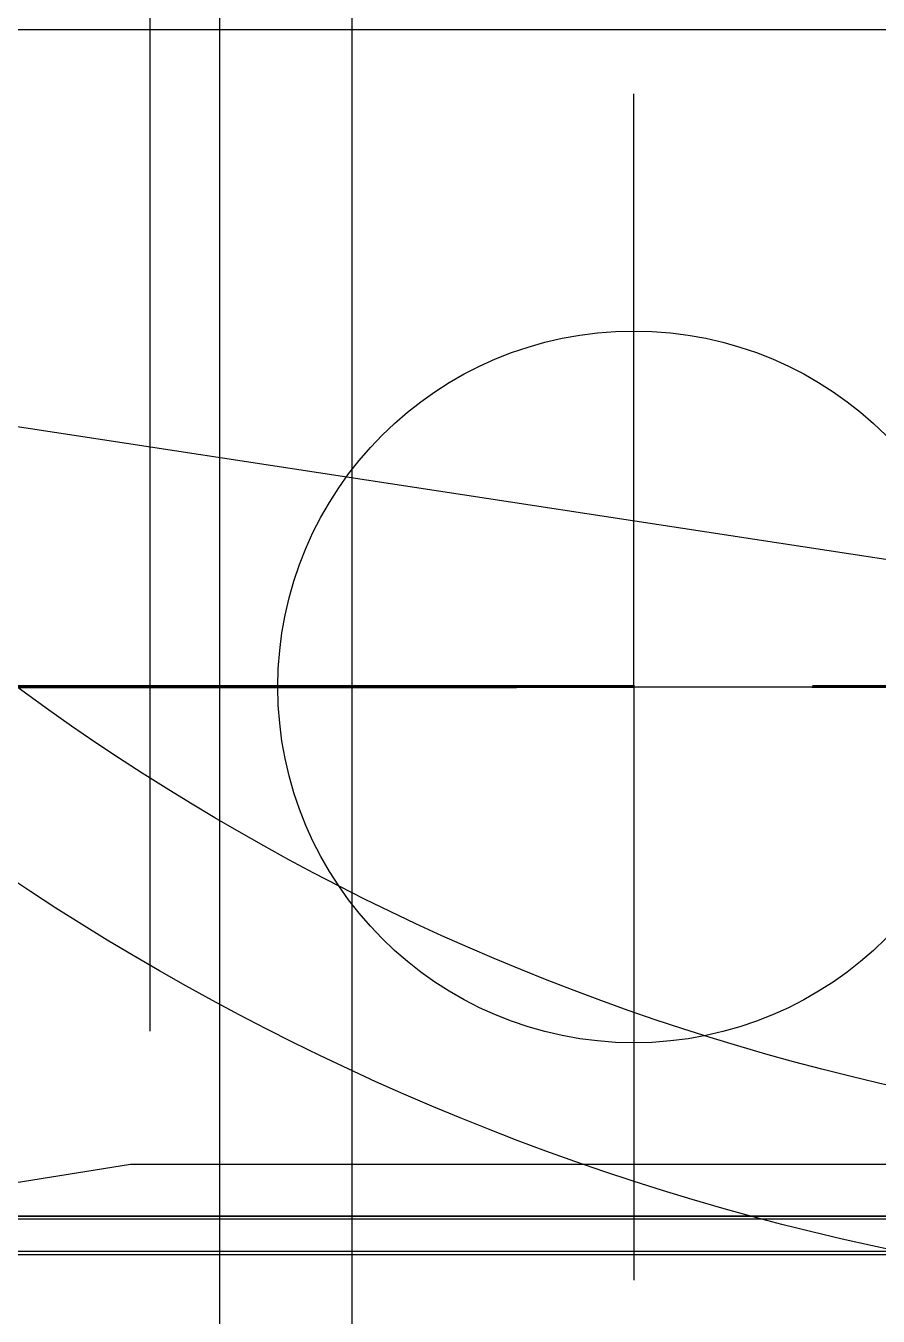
# Model space of a CAD drawing. Extents: x -381 to 213, y -63 to 250.
# Drawn here: x -108.18 to -101, y 7.31 to 18.19 of the extents above; entities that cross this region are included whole.
import ezdxf

# ---------------------------------------------------------------- set-up
doc = ezdxf.new("R2010")
doc.units = 0
doc.header["$MEASUREMENT"] = 0
for name, pattern in [('K5LT65535', [0]), ('K5LT_AXLED', [19.5, 15, -1.5, 1.5, -1.5]), ('K5LT_BASIC', [0])]:
    doc.linetypes.add(name, pattern=pattern)
doc.layers.add('Системный слой', color=7, linetype='Continuous')

# ---------------------------------------------------------------- blocks, each defined once
blk = doc.blocks.new('*U')
at = {"layer": 'Системный слой', "color": 5, "linetype": 'K5LT_BASIC'}
for p, q in [((-41.505, 21.831), (-41.505, -22.169)), ((-42.617, -3.821), (-42.617, 15.179)), ((33.378, 11.223), (-46.622, 11.223)), ((156.17, 1.223), (-168.83, 1.223)), ((-46.622, 1.223), (33.378, 1.223))]:
    blk.add_line(p, q, dxfattribs=at)
at = {"layer": 'Системный слой', "color": 30, "linetype": 'K5LT_AXLED'}
for p, q in [((-118.058, 12.608), (-118.058, 3.108)), ((109.014, 5.982), (109.014, 10.982)), ((109.014, 5.982), (109.014, 10.982)), ((94.013, 5.982), (111.014, 5.982)), ((94.013, 5.982), (160.527, 5.982)), ((94.013, 5.982), (111.014, 5.982)), ((94.013, 5.982), (160.527, 5.982)), ((94.013, 5.981), (158.547, 5.981)), ((94.013, 5.981), (162.509, 5.981)), ((94.013, 5.981), (158.547, 5.981)), ((94.013, 5.981), (162.509, 5.981)), ((109.014, 5.982), (104.014, 5.982)), ((109.014, 5.982), (104.014, 5.982)), ((109.014, 5.982), (114.014, 5.982)), ((109.014, 5.982), (109.014, 0.982)), ((109.014, 5.982), (114.014, 5.982)), ((109.014, 5.982), (109.014, 0.982)), ((-54.117, 5.679), (-40.617, 5.679)), ((-54.117, 5.679), (-40.117, 5.679)), ((-21.536, -16.111), (-0.036, -16.111)), ((-21.536, -16.111), (-1.236, -16.111))]:
    blk.add_line(p, q, dxfattribs=at)
blk = doc.blocks.new('*F')
at = {"layer": 'Системный слой', "color": 5, "linetype": 'K5LT65535'}
for points in [[(64.596, 19.329), (64.622, 7.622), (81.088, -5.377), (88.903, -4.978), (92.492, -0.911), (98.313, 0.923), (104.773, 1.96), (112.827, 1.96), (117.931, 0.764), (123.434, -1.15)], [(86.016, 16.718), (89.095, 10.429), (135.412, 3.347)]]:
    blk.add_lwpolyline(points, dxfattribs=at)
at = {"layer": 'Системный слой', "color": 5, "linetype": 'K5LT_BASIC'}
for centre, radius in [((94.013, 5.981), 62.534), ((94.013, 5.981), 62.534), ((94.013, 5.981), 37.817), ((94.013, 5.981), 37.817), ((94.013, 5.981), 31.192), ((94.013, 5.981), 31.192), ((94.013, 5.982), 29.543), ((94.013, 5.982), 29.543), ((-0.009, -0.168), 21.15), ((-0.009, -0.168), 19.8), ((109.014, 5.982), 3), ((109.014, 5.982), 3), ((-21.536, -16.111), 19.5), ((-21.536, -16.111), 18.3)]:
    blk.add_circle(centre, radius, dxfattribs=at)
at = {"layer": 'Системный слой'}
blk.add_blockref('*U', (0, 0), dxfattribs=at)
blk.add_blockref('*U', (0, 0), dxfattribs=at)
blk.add_blockref('*U', (0, 0), dxfattribs=at)
blk.add_blockref('*U', (0, 0), dxfattribs=at)
blk.add_blockref('*U', (0, 0), dxfattribs=at)
blk.add_blockref('*U', (0, 0), dxfattribs=at)
blk.add_blockref('*U', (0, 0), dxfattribs=at)
blk.add_blockref('*U', (0, 0), dxfattribs=at)
blk.add_blockref('*U', (0, 0), dxfattribs=at)
blk.add_blockref('*U', (0, 0), dxfattribs=at)
blk.add_blockref('*U', (0, 0), dxfattribs=at)
blk.add_blockref('*U', (0, 0), dxfattribs=at)
blk.add_blockref('*U', (0, 0), dxfattribs=at)
blk.add_blockref('*U', (0, 0), dxfattribs=at)
blk.add_blockref('*U', (0, 0), dxfattribs=at)
blk.add_blockref('*U', (0, 0), dxfattribs=at)
blk.add_blockref('*U', (0, 0), dxfattribs=at)
blk.add_blockref('*U', (0, 0), dxfattribs=at)
blk.add_blockref('*U', (0, 0), dxfattribs=at)
blk.add_blockref('*U', (0, 0), dxfattribs=at)
blk.add_blockref('*U', (0, 0), dxfattribs=at)
blk.add_blockref('*U', (0, 0), dxfattribs=at)
blk.add_blockref('*U', (0, 0), dxfattribs=at)
blk.add_blockref('*U', (0, 0), dxfattribs=at)
blk.add_blockref('*U', (0, 0), dxfattribs=at)
blk.add_blockref('*U', (0, 0), dxfattribs=at)
blk.add_blockref('*U', (0, 0), dxfattribs=at)
blk.add_blockref('*U', (0, 0), dxfattribs=at)
blk.add_blockref('*U', (0, 0), dxfattribs=at)
blk.add_blockref('*U', (0, 0), dxfattribs=at)
blk.add_blockref('*U', (0, 0), dxfattribs=at)
blk.add_blockref('*U', (0, 0), dxfattribs=at)
blk.add_blockref('*U', (0, 0), dxfattribs=at)
blk.add_blockref('*U', (0, 0), dxfattribs=at)
blk.add_blockref('*U', (0, 0), dxfattribs=at)
blk.add_blockref('*U', (0, 0), dxfattribs=at)
blk.add_blockref('*U', (0, 0), dxfattribs=at)
blk.add_blockref('*U', (0, 0), dxfattribs=at)
blk.add_blockref('*U', (0, 0), dxfattribs=at)
blk.add_blockref('*U', (0, 0), dxfattribs=at)
blk.add_blockref('*U', (0, 0), dxfattribs=at)
blk.add_blockref('*U', (0, 0), dxfattribs=at)
blk.add_blockref('*U', (0, 0), dxfattribs=at)
blk.add_blockref('*U', (0, 0), dxfattribs=at)
blk.add_blockref('*U', (0, 0), dxfattribs=at)
blk.add_blockref('*U', (0, 0), dxfattribs=at)
blk.add_blockref('*U', (0, 0), dxfattribs=at)
blk.add_blockref('*U', (0, 0), dxfattribs=at)
blk.add_blockref('*U', (0, 0), dxfattribs=at)
blk.add_blockref('*U', (0, 0), dxfattribs=at)
blk.add_blockref('*U', (0, 0), dxfattribs=at)
blk.add_blockref('*U', (0, 0), dxfattribs=at)
blk.add_blockref('*U', (0, 0), dxfattribs=at)
blk.add_blockref('*U', (0, 0), dxfattribs=at)
blk.add_blockref('*U', (0, 0), dxfattribs=at)
blk.add_blockref('*U', (0, 0), dxfattribs=at)
blk.add_blockref('*U', (0, 0), dxfattribs=at)
blk.add_blockref('*U', (0, 0), dxfattribs=at)
blk.add_blockref('*U', (0, 0), dxfattribs=at)
blk.add_blockref('*U', (0, 0), dxfattribs=at)
blk.add_blockref('*U', (0, 0), dxfattribs=at)
blk.add_blockref('*U', (0, 0), dxfattribs=at)
blk.add_blockref('*U', (0, 0), dxfattribs=at)
blk.add_blockref('*U', (0, 0), dxfattribs=at)
blk.add_blockref('*U', (0, 0), dxfattribs=at)
blk.add_blockref('*U', (0, 0), dxfattribs=at)
blk.add_blockref('*U', (0, 0), dxfattribs=at)
blk.add_blockref('*U', (0, 0), dxfattribs=at)
blk.add_blockref('*U', (0, 0), dxfattribs=at)
blk.add_blockref('*U', (0, 0), dxfattribs=at)
blk.add_blockref('*U', (0, 0), dxfattribs=at)
blk.add_blockref('*U', (0, 0), dxfattribs=at)
blk.add_blockref('*U', (0, 0), dxfattribs=at)
blk.add_blockref('*U', (0, 0), dxfattribs=at)
blk.add_blockref('*U', (0, 0), dxfattribs=at)
blk.add_blockref('*U', (0, 0), dxfattribs=at)
blk.add_blockref('*U', (0, 0), dxfattribs=at)
blk.add_blockref('*U', (0, 0), dxfattribs=at)
blk.add_blockref('*U', (0, 0), dxfattribs=at)
blk.add_blockref('*U', (0, 0), dxfattribs=at)
blk.add_blockref('*U', (0, 0), dxfattribs=at)
blk.add_blockref('*U', (0, 0), dxfattribs=at)
blk.add_blockref('*U', (0, 0), dxfattribs=at)
blk.add_blockref('*U', (0, 0), dxfattribs=at)
blk.add_blockref('*U', (0, 0), dxfattribs=at)
blk.add_blockref('*U', (0, 0), dxfattribs=at)
blk.add_blockref('*U', (0, 0), dxfattribs=at)
blk.add_blockref('*U', (0, 0), dxfattribs=at)
blk.add_blockref('*U', (0, 0), dxfattribs=at)
blk.add_blockref('*U', (0, 0), dxfattribs=at)
blk.add_blockref('*U', (0, 0), dxfattribs=at)
blk.add_blockref('*U', (0, 0), dxfattribs=at)
blk.add_blockref('*U', (0, 0), dxfattribs=at)
blk.add_blockref('*U', (0, 0), dxfattribs=at)
blk.add_blockref('*U', (0, 0), dxfattribs=at)
blk.add_blockref('*U', (0, 0), dxfattribs=at)
blk.add_blockref('*U', (0, 0), dxfattribs=at)
blk.add_blockref('*U', (0, 0), dxfattribs=at)
blk.add_blockref('*U', (0, 0), dxfattribs=at)
blk.add_blockref('*U', (0, 0), dxfattribs=at)
blk.add_blockref('*U', (0, 0), dxfattribs=at)
blk.add_blockref('*U', (0, 0), dxfattribs=at)
blk.add_blockref('*U', (0, 0), dxfattribs=at)
blk.add_blockref('*U', (0, 0), dxfattribs=at)
blk.add_blockref('*U', (0, 0), dxfattribs=at)
blk.add_blockref('*U', (0, 0), dxfattribs=at)
blk.add_blockref('*U', (0, 0), dxfattribs=at)
blk.add_blockref('*U', (0, 0), dxfattribs=at)
blk.add_blockref('*U', (0, 0), dxfattribs=at)
blk.add_blockref('*U', (0, 0), dxfattribs=at)
blk.add_blockref('*U', (0, 0), dxfattribs=at)
blk.add_blockref('*U', (0, 0), dxfattribs=at)
blk.add_blockref('*U', (0, 0), dxfattribs=at)
blk.add_blockref('*U', (0, 0), dxfattribs=at)
blk.add_blockref('*U', (0, 0), dxfattribs=at)
blk.add_blockref('*U', (0, 0), dxfattribs=at)
blk.add_blockref('*U', (0, 0), dxfattribs=at)
blk.add_blockref('*U', (0, 0), dxfattribs=at)
blk.add_blockref('*U', (0, 0), dxfattribs=at)
blk.add_blockref('*U', (0, 0), dxfattribs=at)
blk.add_blockref('*U', (0, 0), dxfattribs=at)
blk.add_blockref('*U', (0, 0), dxfattribs=at)
blk.add_blockref('*U', (0, 0), dxfattribs=at)
blk.add_blockref('*U', (0, 0), dxfattribs=at)
blk.add_blockref('*U', (0, 0), dxfattribs=at)
blk.add_blockref('*U', (0, 0), dxfattribs=at)
blk.add_blockref('*U', (0, 0), dxfattribs=at)
blk.add_blockref('*U', (0, 0), dxfattribs=at)
blk.add_blockref('*U', (0, 0), dxfattribs=at)
blk.add_blockref('*U', (0, 0), dxfattribs=at)
blk.add_blockref('*U', (0, 0), dxfattribs=at)
blk.add_blockref('*U', (0, 0), dxfattribs=at)
blk.add_blockref('*U', (0, 0), dxfattribs=at)
blk.add_blockref('*U', (0, 0), dxfattribs=at)
blk.add_blockref('*U', (0, 0), dxfattribs=at)
blk.add_blockref('*U', (0, 0), dxfattribs=at)
blk.add_blockref('*U', (0, 0), dxfattribs=at)
blk.add_blockref('*U', (0, 0), dxfattribs=at)
blk.add_blockref('*U', (0, 0), dxfattribs=at)
blk.add_blockref('*U', (0, 0), dxfattribs=at)
blk.add_blockref('*U', (0, 0), dxfattribs=at)
blk.add_blockref('*U', (0, 0), dxfattribs=at)
blk.add_blockref('*U', (0, 0), dxfattribs=at)
blk.add_blockref('*U', (0, 0), dxfattribs=at)
blk.add_blockref('*U', (0, 0), dxfattribs=at)
blk.add_blockref('*U', (0, 0), dxfattribs=at)
blk.add_blockref('*U', (0, 0), dxfattribs=at)
blk.add_blockref('*U', (0, 0), dxfattribs=at)
blk.add_blockref('*U', (0, 0), dxfattribs=at)
blk.add_blockref('*U', (0, 0), dxfattribs=at)
blk.add_blockref('*U', (0, 0), dxfattribs=at)
blk.add_blockref('*U', (0, 0), dxfattribs=at)
blk.add_blockref('*U', (0, 0), dxfattribs=at)
blk.add_blockref('*U', (0, 0), dxfattribs=at)
blk.add_blockref('*U', (0, 0), dxfattribs=at)
blk.add_blockref('*U', (0, 0), dxfattribs=at)
blk.add_blockref('*U', (0, 0), dxfattribs=at)
blk.add_blockref('*U', (0, 0), dxfattribs=at)
blk.add_blockref('*U', (0, 0), dxfattribs=at)
blk.add_blockref('*U', (0, 0), dxfattribs=at)
blk.add_blockref('*U', (0, 0), dxfattribs=at)
blk.add_blockref('*U', (0, 0), dxfattribs=at)
blk.add_blockref('*U', (0, 0), dxfattribs=at)
blk.add_blockref('*U', (0, 0), dxfattribs=at)
blk.add_blockref('*U', (0, 0), dxfattribs=at)
blk.add_blockref('*U', (0, 0), dxfattribs=at)
blk.add_blockref('*U', (0, 0), dxfattribs=at)
blk.add_blockref('*U', (0, 0), dxfattribs=at)
blk.add_blockref('*U', (0, 0), dxfattribs=at)
blk.add_blockref('*U', (0, 0), dxfattribs=at)
blk.add_blockref('*U', (0, 0), dxfattribs=at)
blk.add_blockref('*U', (0, 0), dxfattribs=at)
blk.add_blockref('*U', (0, 0), dxfattribs=at)
blk.add_blockref('*U', (0, 0), dxfattribs=at)
blk.add_blockref('*U', (0, 0), dxfattribs=at)
blk.add_blockref('*U', (0, 0), dxfattribs=at)
blk.add_blockref('*U', (0, 0), dxfattribs=at)
blk.add_blockref('*U', (0, 0), dxfattribs=at)
blk.add_blockref('*U', (0, 0), dxfattribs=at)
blk.add_blockref('*U', (0, 0), dxfattribs=at)
blk.add_blockref('*U', (0, 0), dxfattribs=at)
blk.add_blockref('*U', (0, 0), dxfattribs=at)
blk.add_blockref('*U', (0, 0), dxfattribs=at)
blk.add_blockref('*U', (0, 0), dxfattribs=at)
blk.add_blockref('*U', (0, 0), dxfattribs=at)
blk.add_blockref('*U', (0, 0), dxfattribs=at)
blk.add_blockref('*U', (0, 0), dxfattribs=at)
blk.add_blockref('*U', (0, 0), dxfattribs=at)
blk.add_blockref('*U', (0, 0), dxfattribs=at)
blk.add_blockref('*U', (0, 0), dxfattribs=at)
blk.add_blockref('*U', (0, 0), dxfattribs=at)
blk.add_blockref('*U', (0, 0), dxfattribs=at)
blk.add_blockref('*U', (0, 0), dxfattribs=at)
blk.add_blockref('*U', (0, 0), dxfattribs=at)
blk.add_blockref('*U', (0, 0), dxfattribs=at)
blk.add_blockref('*U', (0, 0), dxfattribs=at)
blk.add_blockref('*U', (0, 0), dxfattribs=at)
blk.add_blockref('*U', (0, 0), dxfattribs=at)
blk.add_blockref('*U', (0, 0), dxfattribs=at)
blk.add_blockref('*U', (0, 0), dxfattribs=at)
blk.add_blockref('*U', (0, 0), dxfattribs=at)
blk.add_blockref('*U', (0, 0), dxfattribs=at)
blk.add_blockref('*U', (0, 0), dxfattribs=at)
blk.add_blockref('*U', (0, 0), dxfattribs=at)
blk.add_blockref('*U', (0, 0), dxfattribs=at)
blk.add_blockref('*U', (0, 0), dxfattribs=at)
blk.add_blockref('*U', (0, 0), dxfattribs=at)

msp = doc.modelspace()

# ---------------------------------------------------------------- block references
at = {"layer": 'Системный слой'}
for p in [(-96.515, 28.741), (-63.927, 6.935), (50.828, 6.909), (-212.068, 6.637), (10.927, 6.609)]:
    msp.add_blockref('*F', p, dxfattribs=at)

doc.saveas('drawing.dxf')
